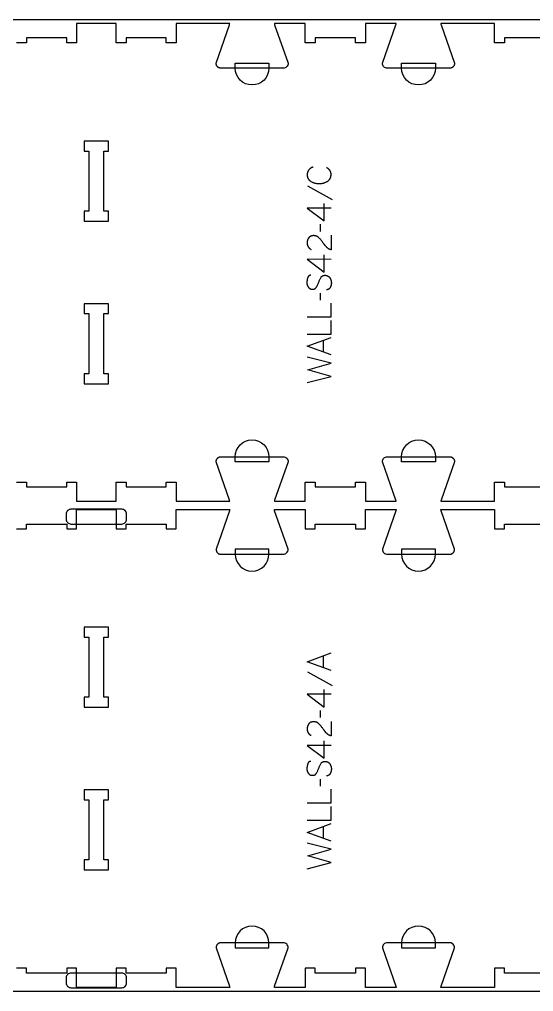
# Model space of a CAD drawing. Extents: x 0 to 4485, y 0 to 10771.
# Drawn here: x 1096 to 1741, y 4349 to 5569 of the extents above; entities that cross this region are included whole.
import ezdxf

# ---------------------------------------------------------------- set-up
doc = ezdxf.new("R2010")
doc.units = 0
for name, color, linetype in [('0_SHEET_SPRUCEPLY_2440X122', 1, 'CONTINUOUS'), ('1_ANYTOOL_1MMDEEP_LABELS_S', 2, 'CONTINUOUS'), ('3_ANYTOOL_CUTTHROUGH_INSID', 4, 'CONTINUOUS'), ('4_ANYTOOL_CUTTHROUGH_OUTSI', 5, 'CONTINUOUS'), ('5_ANYTOOL_HALF_MILL_9MM_IN', 3, 'CONTINUOUS')]:
    doc.layers.add(name, color=color, linetype=linetype)

msp = doc.modelspace()

# ---------------------------------------------------------------- linework, layer by layer
at = {"layer": '0_SHEET_SPRUCEPLY_2440X122'}
msp.add_lwpolyline([(2707.5, 5569.4), (2707.5, 4349.4), (267.5, 4349.4), (267.5, 5569.4)], close=True, dxfattribs=at)
at = {"layer": '1_ANYTOOL_1MMDEEP_LABELS_S', "color": 2}
for points in [[(1464.7, 5384.4), (1464.3, 5384.2), (1463.9, 5384), (1463.6, 5383.8), (1463.2, 5383.7), (1462.8, 5383.5), (1462.5, 5383.2), (1462.1, 5383), (1461.8, 5382.8), (1461.4, 5382.6), (1461.1, 5382.3), (1460.8, 5382.1), (1460.5, 5381.8), (1460.2, 5381.5), (1459.9, 5381.2), (1459.6, 5380.9), (1459.4, 5380.6), (1459.2, 5380.5), (1459.1, 5380.3), (1459, 5380.1), (1458.9, 5380), (1458.8, 5379.8), (1458.6, 5379.6), (1458.5, 5379.5), (1458.4, 5379.3), (1458.3, 5379.1), (1458.2, 5378.9), (1458.2, 5378.8), (1458.1, 5378.6), (1458, 5378.4), (1457.9, 5378.2), (1457.8, 5378), (1457.8, 5377.8), (1457.7, 5377.6), (1457.7, 5377.4), (1457.6, 5377.2), (1457.5, 5377), (1457.5, 5376.8), (1457.5, 5376.6), (1457.4, 5376.4), (1457.4, 5376.2), (1457.3, 5376), (1457.3, 5375.8), (1457.3, 5375.6), (1457.3, 5375.4), (1457.3, 5375.2), (1457.3, 5374.9), (1457.2, 5374.7), (1457.2, 5374.5), (1457.2, 5374.2), (1457.3, 5373.8), (1457.3, 5373.5), (1457.3, 5373.2), (1457.4, 5372.8), (1457.4, 5372.5), (1457.5, 5372.2), (1457.5, 5371.9), (1457.6, 5371.6), (1457.7, 5371.3), (1457.8, 5371), (1457.9, 5370.7), (1458, 5370.5), (1458.1, 5370.3), (1458.1, 5370.2), (1458.2, 5370), (1458.3, 5369.9), (1458.3, 5369.8), (1458.4, 5369.7), (1458.5, 5369.5), (1458.6, 5369.4), (1458.6, 5369.3), (1458.7, 5369.1), (1458.8, 5369), (1458.9, 5368.9), (1459, 5368.8), (1459.1, 5368.7), (1459.3, 5368.4), (1459.5, 5368.2), (1459.7, 5368), (1459.9, 5367.7), (1460.1, 5367.5), (1460.3, 5367.3), (1460.6, 5367.1), (1460.8, 5366.9), (1461.1, 5366.7), (1461.4, 5366.5), (1461.6, 5366.3), (1461.9, 5366.2), (1462.5, 5365.8), (1463.1, 5365.5), (1463.7, 5365.2), (1464.3, 5364.9), (1465, 5364.7), (1465.6, 5364.5), (1466.2, 5364.2), (1466.9, 5364.1), (1467.5, 5363.9), (1468.2, 5363.8), (1468.8, 5363.6), (1469.5, 5363.5), (1470.2, 5363.5), (1470.9, 5363.4), (1471.5, 5363.4), (1472.2, 5363.4), (1472.9, 5363.4), (1473.6, 5363.4), (1474.3, 5363.5), (1475, 5363.5), (1475.7, 5363.6), (1476.3, 5363.8), (1477, 5363.9), (1477.3, 5364), (1477.6, 5364.1), (1478, 5364.2), (1478.3, 5364.3), (1478.6, 5364.4), (1478.9, 5364.5), (1479.2, 5364.6), (1479.5, 5364.7), (1480.1, 5365), (1480.8, 5365.2), (1481.4, 5365.5), (1482, 5365.9), (1482.6, 5366.2), (1482.8, 5366.4), (1483.1, 5366.6), (1483.4, 5366.8), (1483.7, 5367), (1483.9, 5367.2), (1484.1, 5367.4), (1484.4, 5367.6), (1484.6, 5367.8), (1484.8, 5368), (1485, 5368.3), (1485.2, 5368.5), (1485.3, 5368.6), (1485.4, 5368.8), (1485.5, 5368.9), (1485.6, 5369), (1485.7, 5369.1), (1485.8, 5369.3), (1485.8, 5369.4), (1485.9, 5369.5), (1486, 5369.7), (1486.1, 5369.8), (1486.1, 5369.9), (1486.2, 5370.1), (1486.3, 5370.3), (1486.5, 5370.6), (1486.6, 5370.9), (1486.7, 5371.2), (1486.8, 5371.5), (1486.9, 5371.8), (1487, 5372.1), (1487, 5372.5), (1487.1, 5372.8), (1487.1, 5373.1), (1487.2, 5373.4), (1487.2, 5373.8), (1487.2, 5374.1), (1487.2, 5374.5), (1487.2, 5374.8), (1487.2, 5375.2), (1487.2, 5375.6), (1487.2, 5375.8), (1487.2, 5376), (1487.2, 5376.1), (1487.1, 5376.3), (1487.1, 5376.5), (1487.1, 5376.7), (1487.1, 5376.9), (1487, 5377), (1487, 5377.2), (1486.9, 5377.4), (1486.9, 5377.5), (1486.8, 5377.7), (1486.8, 5377.9), (1486.7, 5378), (1486.7, 5378.2), (1486.6, 5378.3), (1486.5, 5378.5), (1486.5, 5378.6), (1486.4, 5378.8), (1486.3, 5378.9), (1486.3, 5379.1), (1486.2, 5379.2), (1486.1, 5379.4), (1486, 5379.5), (1485.9, 5379.7), (1485.8, 5379.8), (1485.7, 5379.9), (1485.6, 5380.1), (1485.4, 5380.3), (1485.2, 5380.6), (1485, 5380.9), (1484.7, 5381.1), (1484.5, 5381.3), (1484.3, 5381.6), (1484, 5381.8), (1483.8, 5382), (1483.5, 5382.3), (1483.2, 5382.5), (1482.9, 5382.7), (1482.6, 5382.9), (1482.3, 5383.1), (1482, 5383.3), (1481.7, 5383.5), (1481.4, 5383.7)], [(1457.7, 5360.7), (1488.5, 5343.6)], [(1487.2, 5332.5), (1457.2, 5332.6), (1478.6, 5316.6)], [(1478.6, 5316.6), (1478.6, 5338.3)], [(1473.4, 5312.3), (1473.4, 5303.5)], [(1487.2, 5298.6), (1487.2, 5280.3), (1486.7, 5280.4), (1486.5, 5280.5), (1486.3, 5280.6), (1486, 5280.7), (1485.8, 5280.7), (1485.6, 5280.8), (1485.4, 5280.9), (1485.2, 5281), (1485, 5281.1), (1484.8, 5281.2), (1484.6, 5281.3), (1484.4, 5281.5), (1484.2, 5281.6), (1484, 5281.7), (1483.8, 5281.8), (1483.6, 5282), (1483.4, 5282.1), (1483.2, 5282.2), (1483, 5282.4), (1482.8, 5282.5), (1482.7, 5282.7), (1482.5, 5282.8), (1482.3, 5283), (1482.1, 5283.1), (1482, 5283.3), (1481.8, 5283.4), (1481.6, 5283.6), (1481.5, 5283.8), (1481.3, 5283.9), (1481, 5284.3), (1479.8, 5285.8), (1478.6, 5287.3), (1477.4, 5288.8), (1476.3, 5290.3), (1475.8, 5291.1), (1475.2, 5291.8), (1474.6, 5292.5), (1474, 5293.2), (1473.4, 5293.9), (1472.8, 5294.5), (1472.2, 5295.1), (1471.6, 5295.7), (1471.4, 5295.9), (1471.3, 5296), (1471.1, 5296.2), (1471, 5296.3), (1470.8, 5296.4), (1470.6, 5296.5), (1470.5, 5296.6), (1470.3, 5296.8), (1470.1, 5296.9), (1469.9, 5297), (1469.8, 5297.1), (1469.6, 5297.2), (1469.4, 5297.3), (1469.2, 5297.3), (1469, 5297.4), (1468.8, 5297.5), (1468.6, 5297.6), (1468.4, 5297.6), (1468.2, 5297.7), (1468, 5297.8), (1467.8, 5297.8), (1467.6, 5297.9), (1467.4, 5297.9), (1467.2, 5297.9), (1467, 5298), (1466.8, 5298), (1466.6, 5298), (1466.4, 5298), (1466.1, 5298.1), (1465.9, 5298.1), (1465.7, 5298.1), (1465.5, 5298.1), (1465.2, 5298.1), (1465, 5298.1), (1464.7, 5298.1), (1464.5, 5298), (1464.3, 5298), (1464, 5298), (1463.8, 5298), (1463.6, 5297.9), (1463.4, 5297.9), (1463.1, 5297.8), (1462.9, 5297.8), (1462.7, 5297.7), (1462.5, 5297.7), (1462.3, 5297.6), (1462.1, 5297.5), (1461.9, 5297.5), (1461.7, 5297.4), (1461.6, 5297.3), (1461.4, 5297.2), (1461.2, 5297.1), (1461, 5297), (1460.8, 5296.9), (1460.7, 5296.8), (1460.5, 5296.7), (1460.4, 5296.5), (1460.2, 5296.4), (1460, 5296.3), (1459.9, 5296.2), (1459.8, 5296), (1459.6, 5295.9), (1459.5, 5295.7), (1459.3, 5295.6), (1459.2, 5295.4), (1459.1, 5295.2), (1459, 5295.1), (1458.9, 5294.9), (1458.7, 5294.7), (1458.6, 5294.6), (1458.5, 5294.4), (1458.4, 5294.2), (1458.3, 5294), (1458.2, 5293.8), (1458.1, 5293.7), (1458.1, 5293.5), (1458, 5293.3), (1457.9, 5293.1), (1457.8, 5292.9), (1457.8, 5292.7), (1457.7, 5292.5), (1457.6, 5292.3), (1457.6, 5292.1), (1457.5, 5291.9), (1457.5, 5291.7), (1457.5, 5291.5), (1457.4, 5291.2), (1457.4, 5291), (1457.3, 5290.8), (1457.3, 5290.6), (1457.3, 5290.3), (1457.3, 5290.1), (1457.3, 5289.9), (1457.3, 5289.6), (1457.2, 5289.2), (1457.2, 5288.8), (1457.3, 5288.4), (1457.3, 5288.1), (1457.3, 5287.7), (1457.4, 5287.4), (1457.4, 5287.1), (1457.5, 5286.7), (1457.6, 5286.4), (1457.6, 5286.1), (1457.7, 5286), (1457.7, 5285.8), (1457.8, 5285.7), (1457.8, 5285.5), (1457.9, 5285.4), (1458, 5285.2), (1458, 5285.1), (1458.1, 5284.9), (1458.2, 5284.8), (1458.2, 5284.6), (1458.3, 5284.5), (1458.4, 5284.4), (1458.4, 5284.2), (1458.5, 5284.1), (1458.6, 5284), (1458.7, 5283.8), (1458.8, 5283.7), (1458.9, 5283.6), (1458.9, 5283.5), (1459, 5283.3), (1459.1, 5283.2), (1459.2, 5283.1), (1459.3, 5283), (1459.4, 5282.8), (1459.5, 5282.7), (1459.7, 5282.6), (1459.8, 5282.5), (1459.9, 5282.4), (1460, 5282.3), (1460.1, 5282.2), (1460.2, 5282.1), (1460.4, 5282), (1460.6, 5281.8), (1460.9, 5281.6), (1461.1, 5281.4), (1461.4, 5281.2), (1461.7, 5281), (1462, 5280.9), (1462.3, 5280.7)], [(1478.6, 5252.4), (1478.6, 5274.1)], [(1487.2, 5268.3), (1457.2, 5268.4), (1478.6, 5252.4)], [(1461.8, 5248.3), (1461.6, 5248.3), (1461.6, 5248.3), (1461.5, 5248.3), (1461.4, 5248.3), (1461.3, 5248.3), (1461.2, 5248.3), (1461.1, 5248.3), (1461, 5248.3), (1460.9, 5248.2), (1460.8, 5248.2), (1460.8, 5248.2), (1460.7, 5248.2), (1460.6, 5248.2), (1460.5, 5248.1), (1460.4, 5248.1), (1460.4, 5248.1), (1460.3, 5248.1), (1460.2, 5248), (1460.1, 5248), (1460.1, 5248), (1460, 5247.9), (1459.9, 5247.9), (1459.8, 5247.9), (1459.8, 5247.8), (1459.7, 5247.8), (1459.6, 5247.7), (1459.6, 5247.7), (1459.5, 5247.7), (1459.4, 5247.6), (1459.4, 5247.6), (1459.3, 5247.5), (1459.3, 5247.5), (1459.2, 5247.4), (1459.1, 5247.3), (1459.1, 5247.3), (1459, 5247.2), (1459, 5247.2), (1458.9, 5247.1), (1458.8, 5247), (1458.8, 5247), (1458.7, 5246.9), (1458.7, 5246.8), (1458.6, 5246.8), (1458.6, 5246.7), (1458.5, 5246.6), (1458.5, 5246.6), (1458.4, 5246.5), (1458.4, 5246.4), (1458.4, 5246.3), (1458.3, 5246.2), (1458.3, 5246.2), (1458.2, 5246), (1458.1, 5245.8), (1458, 5245.6), (1458, 5245.4), (1457.9, 5245.3), (1457.8, 5245.1), (1457.6, 5244.2), (1457.4, 5243.4), (1457.3, 5242.7), (1457.1, 5241.9), (1457.1, 5241.5), (1457, 5241.1), (1457, 5240.8), (1457, 5240.4), (1456.9, 5240), (1456.9, 5239.7), (1456.9, 5239.3), (1456.9, 5238.9), (1456.9, 5238.7), (1456.9, 5238.6), (1456.9, 5238.4), (1456.9, 5238.2), (1456.9, 5238), (1457, 5237.8), (1457, 5237.6), (1457, 5237.4), (1457, 5237.2), (1457.1, 5237.1), (1457.1, 5236.9), (1457.2, 5236.7), (1457.2, 5236.5), (1457.2, 5236.3), (1457.3, 5236.2), (1457.4, 5236), (1457.4, 5235.8), (1457.5, 5235.6), (1457.5, 5235.5), (1457.6, 5235.3), (1457.7, 5235.1), (1457.8, 5234.9), (1457.8, 5234.8), (1457.9, 5234.6), (1458, 5234.4), (1458.1, 5234.3), (1458.2, 5234.1), (1458.3, 5234), (1458.4, 5233.8), (1458.5, 5233.6), (1458.6, 5233.5), (1458.7, 5233.3), (1458.8, 5233.2), (1459, 5233), (1459.1, 5232.9), (1459.2, 5232.7), (1459.3, 5232.6), (1459.5, 5232.5), (1459.6, 5232.4), (1459.7, 5232.2), (1459.9, 5232.1), (1460, 5232), (1460.2, 5231.9), (1460.3, 5231.8), (1460.5, 5231.7), (1460.6, 5231.6), (1460.8, 5231.5), (1460.9, 5231.5), (1461.1, 5231.4), (1461.3, 5231.3), (1461.4, 5231.3), (1461.6, 5231.2), (1461.8, 5231.1), (1462, 5231.1), (1462.2, 5231), (1462.3, 5231), (1462.5, 5231), (1462.7, 5230.9), (1462.9, 5230.9), (1463.1, 5230.9), (1463.3, 5230.9), (1463.5, 5230.9), (1463.7, 5230.8), (1463.9, 5230.8), (1464.1, 5230.8), (1464.4, 5230.9), (1464.6, 5230.9), (1464.8, 5230.9), (1465, 5230.9), (1465.2, 5230.9), (1465.4, 5231), (1465.5, 5231), (1465.7, 5231.1), (1465.9, 5231.1), (1466.1, 5231.2), (1466.3, 5231.2), (1466.4, 5231.3), (1466.4, 5231.3), (1466.5, 5231.3), (1466.6, 5231.4), (1466.7, 5231.4), (1466.8, 5231.5), (1466.9, 5231.5), (1466.9, 5231.6), (1467, 5231.6), (1467.1, 5231.6), (1467.2, 5231.7), (1467.2, 5231.7), (1467.3, 5231.8), (1467.4, 5231.8), (1467.5, 5231.9), (1467.5, 5231.9), (1467.6, 5232), (1467.7, 5232.1), (1467.7, 5232.1), (1467.8, 5232.2), (1467.9, 5232.2), (1467.9, 5232.3), (1468, 5232.4), (1468.1, 5232.4), (1468.2, 5232.6), (1468.3, 5232.7), (1468.4, 5232.9), (1468.6, 5233), (1468.7, 5233.2), (1468.8, 5233.3), (1468.9, 5233.5), (1469, 5233.7), (1469.4, 5234.4), (1469.8, 5235.1), (1470.1, 5235.9), (1470.5, 5236.6), (1470.8, 5237.4), (1471.2, 5238.2), (1471.5, 5239), (1471.8, 5239.8), (1472.1, 5240.7), (1472.4, 5241.5), (1472.8, 5242.3), (1473.1, 5243), (1473.5, 5243.8), (1473.9, 5244.5), (1474.3, 5245.2), (1474.7, 5245.9), (1474.8, 5246.1), (1475, 5246.2), (1475.1, 5246.4), (1475.1, 5246.4), (1475.2, 5246.5), (1475.3, 5246.6), (1475.3, 5246.7), (1475.4, 5246.7), (1475.4, 5246.8), (1475.5, 5246.9), (1475.6, 5246.9), (1475.6, 5247), (1475.7, 5247), (1475.8, 5247.1), (1475.9, 5247.2), (1475.9, 5247.2), (1476, 5247.3), (1476.1, 5247.3), (1476.1, 5247.4), (1476.2, 5247.4), (1476.3, 5247.5), (1476.4, 5247.5), (1476.5, 5247.6), (1476.5, 5247.6), (1476.6, 5247.7), (1476.7, 5247.7), (1476.8, 5247.8), (1476.9, 5247.8), (1476.9, 5247.8), (1477, 5247.9), (1477.1, 5247.9), (1477.2, 5247.9), (1477.3, 5248), (1477.4, 5248), (1477.5, 5248), (1477.6, 5248.1), (1477.7, 5248.1), (1477.8, 5248.1), (1478, 5248.2), (1478.2, 5248.2), (1478.4, 5248.2), (1478.6, 5248.3), (1478.8, 5248.3), (1479.1, 5248.3), (1479.3, 5248.3), (1479.5, 5248.3), (1479.7, 5248.3), (1479.9, 5248.3), (1480.2, 5248.3), (1480.4, 5248.3), (1480.6, 5248.2), (1480.9, 5248.2), (1481.1, 5248.2), (1481.3, 5248.1), (1481.5, 5248.1), (1481.7, 5248), (1481.9, 5248), (1482.1, 5247.9), (1482.3, 5247.8), (1482.5, 5247.8), (1482.7, 5247.7), (1482.9, 5247.6), (1483.1, 5247.5), (1483.3, 5247.4), (1483.4, 5247.3), (1483.6, 5247.2), (1483.8, 5247.1), (1483.9, 5247), (1484.1, 5246.9), (1484.2, 5246.8), (1484.4, 5246.7), (1484.5, 5246.5), (1484.7, 5246.4), (1484.8, 5246.2), (1485, 5246.1), (1485.1, 5245.9), (1485.2, 5245.8), (1485.4, 5245.6), (1485.5, 5245.5), (1485.6, 5245.3), (1485.7, 5245.1), (1485.9, 5244.8), (1486.2, 5244.4), (1486.3, 5244), (1486.5, 5243.7), (1486.7, 5243.3), (1486.8, 5242.9), (1486.9, 5242.7), (1487, 5242.5), (1487, 5242.3), (1487.1, 5242.1), (1487.2, 5241.9), (1487.2, 5241.7), (1487.3, 5241.5), (1487.3, 5241.4), (1487.3, 5241.2), (1487.4, 5241), (1487.4, 5240.8), (1487.5, 5240.6), (1487.5, 5240.4), (1487.5, 5240.2), (1487.5, 5239.7), (1487.6, 5239.3), (1487.6, 5238.9), (1487.6, 5238.5), (1487.6, 5238.1), (1487.5, 5237.7), (1487.5, 5237.3), (1487.5, 5236.9), (1487.4, 5236.5), (1487.3, 5236.1), (1487.2, 5235.7), (1487.1, 5235.4), (1487, 5235), (1486.9, 5234.6), (1486.7, 5234.3), (1486.6, 5233.9), (1486.4, 5233.6), (1486.2, 5233.2), (1486, 5232.9), (1485.9, 5232.7), (1485.8, 5232.5), (1485.7, 5232.4), (1485.6, 5232.2), (1485.5, 5232.1), (1485.4, 5231.9), (1485.3, 5231.8), (1485.2, 5231.7), (1485, 5231.5), (1484.9, 5231.4), (1484.8, 5231.3), (1484.6, 5231.2), (1484.6, 5231.1), (1484.5, 5231.1), (1484.4, 5231), (1484.4, 5231), (1484.3, 5230.9), (1484.2, 5230.9), (1484.2, 5230.8), (1484.1, 5230.8), (1484, 5230.8), (1483.9, 5230.7), (1483.9, 5230.7), (1483.8, 5230.6), (1483.7, 5230.6), (1483.6, 5230.6), (1483.6, 5230.5), (1483.5, 5230.5), (1483.4, 5230.5), (1483.3, 5230.4), (1483.2, 5230.4), (1483.2, 5230.4), (1483, 5230.3), (1482.8, 5230.3), (1482.7, 5230.2), (1482.5, 5230.2), (1482.3, 5230.2), (1482.1, 5230.2), (1481.9, 5230.1), (1481.8, 5230.1), (1481.6, 5230.1), (1481.4, 5230.1)], [(1473.4, 5226.1), (1473.4, 5217.3)], [(1457.2, 5196.3), (1487.2, 5196.3), (1487.2, 5213.4)], [(1457.2, 5174.5), (1487.2, 5174.5), (1487.2, 5191.6)], [(1487.2, 5148.3), (1457.2, 5159.2), (1487.2, 5170.2)], [(1477.7, 5151.8), (1477.7, 5166.7)], [(1457.2, 5113.6), (1487.2, 5121.3), (1458.1, 5129.7), (1487.2, 5138.2), (1457.2, 5145.7)], [(1487.3, 4752.4), (1457.3, 4763.3), (1487.3, 4774.4)], [(1477.7, 4755.9), (1477.7, 4770.8)], [(1457.7, 4750.7), (1488.5, 4733.5)], [(1487.3, 4722.5), (1457.2, 4722.6), (1478.6, 4706.5)], [(1478.6, 4706.5), (1478.6, 4728.3)], [(1473.4, 4702.3), (1473.5, 4693.5)], [(1487.2, 4688.5), (1487.2, 4670.2), (1486.7, 4670.4), (1486.5, 4670.5), (1486.3, 4670.5), (1486.1, 4670.6), (1485.8, 4670.7), (1485.6, 4670.8), (1485.4, 4670.9), (1485.2, 4671), (1485, 4671.1), (1484.8, 4671.2), (1484.6, 4671.3), (1484.4, 4671.4), (1484.2, 4671.6), (1484, 4671.7), (1483.8, 4671.8), (1483.6, 4671.9), (1483.4, 4672.1), (1483.2, 4672.2), (1483.1, 4672.3), (1482.9, 4672.5), (1482.7, 4672.6), (1482.5, 4672.8), (1482.3, 4672.9), (1482.2, 4673.1), (1482, 4673.2), (1481.8, 4673.4), (1481.7, 4673.6), (1481.5, 4673.8), (1481.3, 4673.9), (1481, 4674.3), (1479.8, 4675.8), (1478.6, 4677.3), (1477.5, 4678.8), (1476.3, 4680.3), (1475.8, 4681), (1475.2, 4681.8), (1474.6, 4682.5), (1474, 4683.2), (1473.5, 4683.8), (1472.9, 4684.5), (1472.2, 4685.1), (1471.6, 4685.7), (1471.5, 4685.9), (1471.3, 4686), (1471.1, 4686.1), (1471, 4686.3), (1470.8, 4686.4), (1470.7, 4686.5), (1470.5, 4686.6), (1470.3, 4686.7), (1470.1, 4686.8), (1470, 4687), (1469.8, 4687.1), (1469.6, 4687.1), (1469.4, 4687.2), (1469.2, 4687.3), (1469, 4687.4), (1468.8, 4687.5), (1468.7, 4687.5), (1468.5, 4687.6), (1468.3, 4687.7), (1468.1, 4687.7), (1467.9, 4687.8), (1467.7, 4687.8), (1467.5, 4687.9), (1467.2, 4687.9), (1467, 4688), (1466.8, 4688), (1466.6, 4688), (1466.4, 4688), (1466.2, 4688), (1465.9, 4688.1), (1465.7, 4688.1), (1465.5, 4688.1), (1465.2, 4688.1), (1465, 4688.1), (1464.8, 4688), (1464.5, 4688), (1464.3, 4688), (1464.1, 4688), (1463.8, 4687.9), (1463.6, 4687.9), (1463.4, 4687.9), (1463.2, 4687.8), (1463, 4687.8), (1462.7, 4687.7), (1462.5, 4687.6), (1462.3, 4687.6), (1462.1, 4687.5), (1461.9, 4687.4), (1461.8, 4687.4), (1461.6, 4687.3), (1461.4, 4687.2), (1461.2, 4687.1), (1461, 4687), (1460.9, 4686.9), (1460.7, 4686.8), (1460.5, 4686.6), (1460.4, 4686.5), (1460.2, 4686.4), (1460.1, 4686.3), (1459.9, 4686.1), (1459.8, 4686), (1459.6, 4685.8), (1459.5, 4685.7), (1459.4, 4685.5), (1459.2, 4685.4), (1459.1, 4685.2), (1459, 4685.1), (1458.9, 4684.9), (1458.8, 4684.7), (1458.7, 4684.5), (1458.5, 4684.4), (1458.4, 4684.2), (1458.4, 4684), (1458.3, 4683.8), (1458.2, 4683.6), (1458.1, 4683.5), (1458, 4683.3), (1457.9, 4683.1), (1457.9, 4682.9), (1457.8, 4682.7), (1457.7, 4682.5), (1457.7, 4682.3), (1457.6, 4682.1), (1457.6, 4681.9), (1457.5, 4681.6), (1457.5, 4681.4), (1457.4, 4681.2), (1457.4, 4681), (1457.4, 4680.8), (1457.3, 4680.6), (1457.3, 4680.3), (1457.3, 4680.1), (1457.3, 4679.9), (1457.3, 4679.6), (1457.3, 4679.2), (1457.3, 4678.8), (1457.3, 4678.4), (1457.3, 4678.1), (1457.3, 4677.7), (1457.4, 4677.4), (1457.4, 4677.1), (1457.5, 4676.7), (1457.6, 4676.4), (1457.7, 4676.1), (1457.7, 4675.9), (1457.8, 4675.8), (1457.8, 4675.6), (1457.9, 4675.5), (1457.9, 4675.3), (1458, 4675.2), (1458, 4675), (1458.1, 4674.9), (1458.2, 4674.8), (1458.2, 4674.6), (1458.3, 4674.5), (1458.4, 4674.3), (1458.5, 4674.2), (1458.5, 4674.1), (1458.6, 4673.9), (1458.7, 4673.8), (1458.8, 4673.7), (1458.9, 4673.6), (1459, 4673.4), (1459.1, 4673.3), (1459.2, 4673.2), (1459.3, 4673.1), (1459.4, 4672.9), (1459.5, 4672.8), (1459.6, 4672.7), (1459.7, 4672.6), (1459.8, 4672.5), (1459.9, 4672.4), (1460, 4672.3), (1460.1, 4672.2), (1460.3, 4672.1), (1460.4, 4672), (1460.6, 4671.7), (1460.9, 4671.6), (1461.2, 4671.4), (1461.5, 4671.2), (1461.7, 4671), (1462.1, 4670.8), (1462.4, 4670.7)], [(1478.6, 4642.3), (1478.6, 4664.1)], [(1487.3, 4658.3), (1457.2, 4658.4), (1478.6, 4642.3)], [(1461.9, 4638.3), (1461.7, 4638.3), (1461.6, 4638.3), (1461.5, 4638.3), (1461.4, 4638.3), (1461.3, 4638.3), (1461.2, 4638.3), (1461.1, 4638.3), (1461, 4638.2), (1461, 4638.2), (1460.9, 4638.2), (1460.8, 4638.2), (1460.7, 4638.2), (1460.6, 4638.2), (1460.5, 4638.1), (1460.5, 4638.1), (1460.4, 4638.1), (1460.3, 4638), (1460.2, 4638), (1460.2, 4638), (1460.1, 4638), (1460, 4637.9), (1459.9, 4637.9), (1459.9, 4637.8), (1459.8, 4637.8), (1459.7, 4637.8), (1459.7, 4637.7), (1459.6, 4637.7), (1459.5, 4637.6), (1459.5, 4637.6), (1459.4, 4637.5), (1459.3, 4637.5), (1459.3, 4637.4), (1459.2, 4637.4), (1459.2, 4637.3), (1459.1, 4637.3), (1459, 4637.2), (1459, 4637.2), (1458.9, 4637.1), (1458.9, 4637), (1458.8, 4637), (1458.8, 4636.9), (1458.7, 4636.8), (1458.7, 4636.8), (1458.6, 4636.7), (1458.6, 4636.6), (1458.5, 4636.5), (1458.5, 4636.5), (1458.4, 4636.4), (1458.4, 4636.3), (1458.3, 4636.2), (1458.3, 4636.1), (1458.2, 4636), (1458.1, 4635.8), (1458.1, 4635.6), (1458, 4635.4), (1457.9, 4635.2), (1457.9, 4635), (1457.6, 4634.2), (1457.5, 4633.4), (1457.3, 4632.6), (1457.2, 4631.9), (1457.1, 4631.5), (1457.1, 4631.1), (1457, 4630.7), (1457, 4630.4), (1457, 4630), (1456.9, 4629.6), (1456.9, 4629.3), (1456.9, 4628.9), (1456.9, 4628.7), (1456.9, 4628.5), (1456.9, 4628.3), (1457, 4628.2), (1457, 4628), (1457, 4627.8), (1457, 4627.6), (1457, 4627.4), (1457.1, 4627.2), (1457.1, 4627), (1457.1, 4626.8), (1457.2, 4626.7), (1457.2, 4626.5), (1457.3, 4626.3), (1457.3, 4626.1), (1457.4, 4626), (1457.4, 4625.8), (1457.5, 4625.6), (1457.6, 4625.4), (1457.6, 4625.3), (1457.7, 4625.1), (1457.8, 4624.9), (1457.9, 4624.8), (1457.9, 4624.6), (1458, 4624.4), (1458.1, 4624.3), (1458.2, 4624.1), (1458.3, 4623.9), (1458.4, 4623.8), (1458.5, 4623.6), (1458.6, 4623.5), (1458.7, 4623.3), (1458.9, 4623.2), (1459, 4623), (1459.1, 4622.9), (1459.2, 4622.7), (1459.4, 4622.6), (1459.5, 4622.5), (1459.6, 4622.3), (1459.8, 4622.2), (1459.9, 4622.1), (1460, 4622), (1460.2, 4621.9), (1460.3, 4621.8), (1460.5, 4621.7), (1460.6, 4621.6), (1460.8, 4621.5), (1461, 4621.4), (1461.1, 4621.4), (1461.3, 4621.3), (1461.5, 4621.2), (1461.6, 4621.2), (1461.8, 4621.1), (1462, 4621.1), (1462.2, 4621), (1462.4, 4621), (1462.5, 4620.9), (1462.7, 4620.9), (1462.9, 4620.9), (1463.1, 4620.9), (1463.3, 4620.8), (1463.5, 4620.8), (1463.7, 4620.8), (1464, 4620.8), (1464.2, 4620.8), (1464.4, 4620.8), (1464.6, 4620.8), (1464.8, 4620.9), (1465, 4620.9), (1465.2, 4620.9), (1465.4, 4621), (1465.6, 4621), (1465.8, 4621), (1465.9, 4621.1), (1466.1, 4621.2), (1466.3, 4621.2), (1466.4, 4621.3), (1466.5, 4621.3), (1466.5, 4621.3), (1466.6, 4621.4), (1466.7, 4621.4), (1466.8, 4621.4), (1466.9, 4621.5), (1467, 4621.5), (1467, 4621.6), (1467.1, 4621.6), (1467.2, 4621.7), (1467.3, 4621.7), (1467.3, 4621.8), (1467.4, 4621.8), (1467.5, 4621.9), (1467.6, 4621.9), (1467.6, 4622), (1467.7, 4622), (1467.8, 4622.1), (1467.8, 4622.2), (1467.9, 4622.2), (1468, 4622.3), (1468, 4622.3), (1468.1, 4622.4), (1468.2, 4622.5), (1468.3, 4622.7), (1468.5, 4622.8), (1468.6, 4623), (1468.7, 4623.1), (1468.8, 4623.3), (1468.9, 4623.5), (1469, 4623.7), (1469.4, 4624.4), (1469.8, 4625.1), (1470.1, 4625.8), (1470.5, 4626.6), (1470.8, 4627.4), (1471.2, 4628.2), (1471.5, 4629), (1471.8, 4629.8), (1472.1, 4630.6), (1472.5, 4631.5), (1472.8, 4632.2), (1473.2, 4633), (1473.5, 4633.7), (1473.9, 4634.5), (1474.3, 4635.2), (1474.8, 4635.9), (1474.9, 4636), (1475, 4636.2), (1475.1, 4636.3), (1475.2, 4636.4), (1475.2, 4636.5), (1475.3, 4636.6), (1475.3, 4636.6), (1475.4, 4636.7), (1475.5, 4636.8), (1475.5, 4636.8), (1475.6, 4636.9), (1475.7, 4637), (1475.7, 4637), (1475.8, 4637.1), (1475.9, 4637.1), (1475.9, 4637.2), (1476, 4637.3), (1476.1, 4637.3), (1476.2, 4637.4), (1476.2, 4637.4), (1476.3, 4637.5), (1476.4, 4637.5), (1476.5, 4637.6), (1476.6, 4637.6), (1476.6, 4637.7), (1476.7, 4637.7), (1476.8, 4637.7), (1476.9, 4637.8), (1477, 4637.8), (1477.1, 4637.9), (1477.1, 4637.9), (1477.2, 4637.9), (1477.3, 4638), (1477.4, 4638), (1477.5, 4638), (1477.6, 4638), (1477.7, 4638.1), (1477.9, 4638.1), (1478.1, 4638.2), (1478.3, 4638.2), (1478.5, 4638.2), (1478.7, 4638.3), (1478.9, 4638.3), (1479.1, 4638.3), (1479.3, 4638.3), (1479.5, 4638.3), (1479.7, 4638.3), (1480, 4638.3), (1480.2, 4638.3), (1480.4, 4638.2), (1480.7, 4638.2), (1480.9, 4638.2), (1481.1, 4638.2), (1481.3, 4638.1), (1481.5, 4638.1), (1481.7, 4638), (1481.9, 4638), (1482.1, 4637.9), (1482.3, 4637.8), (1482.5, 4637.8), (1482.7, 4637.7), (1482.9, 4637.6), (1483.1, 4637.5), (1483.3, 4637.4), (1483.4, 4637.3), (1483.6, 4637.2), (1483.8, 4637.1), (1484, 4637), (1484.1, 4636.9), (1484.3, 4636.8), (1484.4, 4636.6), (1484.6, 4636.5), (1484.7, 4636.4), (1484.9, 4636.2), (1485, 4636.1), (1485.1, 4635.9), (1485.3, 4635.8), (1485.4, 4635.6), (1485.5, 4635.4), (1485.6, 4635.3), (1485.7, 4635.1), (1486, 4634.7), (1486.2, 4634.4), (1486.4, 4634), (1486.5, 4633.6), (1486.7, 4633.3), (1486.9, 4632.9), (1486.9, 4632.7), (1487, 4632.5), (1487.1, 4632.3), (1487.1, 4632.1), (1487.2, 4631.9), (1487.2, 4631.7), (1487.3, 4631.5), (1487.3, 4631.3), (1487.4, 4631.1), (1487.4, 4630.9), (1487.4, 4630.7), (1487.5, 4630.5), (1487.5, 4630.3), (1487.5, 4630.1), (1487.6, 4629.7), (1487.6, 4629.3), (1487.6, 4628.9), (1487.6, 4628.5), (1487.6, 4628.1), (1487.6, 4627.7), (1487.5, 4627.3), (1487.5, 4626.9), (1487.4, 4626.5), (1487.3, 4626.1), (1487.2, 4625.7), (1487.1, 4625.3), (1487, 4625), (1486.9, 4624.6), (1486.8, 4624.2), (1486.6, 4623.9), (1486.4, 4623.5), (1486.3, 4623.2), (1486.1, 4622.8), (1486, 4622.7), (1485.9, 4622.5), (1485.8, 4622.3), (1485.6, 4622.2), (1485.5, 4622), (1485.4, 4621.9), (1485.3, 4621.8), (1485.2, 4621.6), (1485.1, 4621.5), (1484.9, 4621.4), (1484.8, 4621.3), (1484.7, 4621.2), (1484.6, 4621.1), (1484.5, 4621.1), (1484.5, 4621), (1484.4, 4621), (1484.3, 4620.9), (1484.3, 4620.9), (1484.2, 4620.8), (1484.1, 4620.8), (1484, 4620.7), (1484, 4620.7), (1483.9, 4620.7), (1483.8, 4620.6), (1483.7, 4620.6), (1483.7, 4620.5), (1483.6, 4620.5), (1483.5, 4620.5), (1483.4, 4620.4), (1483.3, 4620.4), (1483.3, 4620.4), (1483.2, 4620.4), (1483, 4620.3), (1482.8, 4620.3), (1482.7, 4620.2), (1482.5, 4620.2), (1482.3, 4620.2), (1482.1, 4620.1), (1482, 4620.1), (1481.8, 4620.1), (1481.6, 4620.1), (1481.4, 4620.1)], [(1473.4, 4616.1), (1473.5, 4607.3)], [(1457.3, 4586.3), (1487.3, 4586.3), (1487.3, 4603.4)], [(1457.3, 4564.5), (1487.3, 4564.5), (1487.3, 4581.6)], [(1487.3, 4538.3), (1457.3, 4549.2), (1487.3, 4560.2)], [(1477.7, 4541.8), (1477.7, 4556.7)], [(1457.3, 4503.6), (1487.3, 4511.3), (1458.2, 4519.7), (1487.3, 4528.2), (1457.3, 4535.7)]]:
    msp.add_lwpolyline(points, dxfattribs=at)
at = {"layer": '3_ANYTOOL_CUTTHROUGH_INSID', "color": 4}
for points in [[(1207.5, 5416.7), (1177.3, 5416.7), (1177.3, 5404.2), (1183.3, 5404.2), (1183.3, 5328.7), (1177.3, 5328.7), (1177.3, 5316.2), (1207.8, 5316.2), (1207.8, 5328.7), (1201.8, 5328.7), (1201.8, 5404.2), (1207.8, 5404.2), (1207.8, 5416.7)], [(1177.5, 5112.2), (1207.8, 5112.2), (1207.8, 5124.7), (1201.8, 5124.7), (1201.8, 5200.2), (1207.8, 5200.2), (1207.8, 5212.7), (1177.3, 5212.7), (1177.3, 5200.2), (1183.3, 5200.2), (1183.3, 5124.7), (1177.3, 5124.7), (1177.3, 5112.2)], [(1177.3, 4806.4), (1177.3, 4794.2), (1183.3, 4794.2), (1183.3, 4718.7), (1177.3, 4718.7), (1177.3, 4706.2), (1207.8, 4706.2), (1207.8, 4718.7), (1201.8, 4718.7), (1201.8, 4794.2), (1207.8, 4794.2), (1207.8, 4806.7), (1177.3, 4806.7)], [(1207.8, 4502.4), (1207.8, 4514.7), (1201.8, 4514.7), (1201.8, 4590.2), (1207.8, 4590.2), (1207.8, 4602.7), (1177.3, 4602.7), (1177.3, 4590.2), (1183.3, 4590.2), (1183.3, 4514.7), (1177.3, 4514.7), (1177.3, 4502.2), (1207.8, 4502.2)]]:
    msp.add_lwpolyline(points, close=True, dxfattribs=at)
at = {"layer": '4_ANYTOOL_CUTTHROUGH_OUTSI', "color": 5}
for points in [[(1755.3, 5546.2), (1704.8, 5546.2), (1704.8, 5540.2), (1692.3, 5540.2), (1692.3, 5564.2), (1642.5, 5564.2), (1625.1, 5564.2), (1625.1, 5564.2, 0.061485), (1625.3, 5562.8), (1642.2, 5514.5), (1642.2, 5514.5), (1642.2, 5514.4), (1642.2, 5514.4, -0.198912), (1640.4, 5510), (1640.3, 5509.9), (1640.2, 5509.8), (1640.1, 5509.7), (1640, 5509.6), (1639.8, 5509.5), (1639.7, 5509.4), (1639.6, 5509.3), (1639.5, 5509.2), (1639.3, 5509.1), (1639.2, 5509.1), (1639.1, 5509), (1638.9, 5508.9), (1638.8, 5508.8), (1638.7, 5508.8), (1638.5, 5508.7), (1638.4, 5508.6), (1638.2, 5508.6), (1638.1, 5508.5), (1637.9, 5508.5), (1637.8, 5508.4), (1637.6, 5508.4), (1637.5, 5508.4), (1637.3, 5508.3), (1637.2, 5508.3), (1637, 5508.3), (1636.9, 5508.2), (1636.7, 5508.2), (1636.6, 5508.2), (1636.4, 5508.2), (1636.3, 5508.2), (1636.1, 5508.2), (1636, 5508.2), (1558, 5508.2, -0.414214), (1551.7, 5514.4), (1551.7, 5514.5), (1551.8, 5514.5), (1568.7, 5562.8), (1568.7, 5562.8, 0.061485), (1568.9, 5564.2), (1530.3, 5564.2), (1530.3, 5540.2), (1517.8, 5540.2), (1517.8, 5546.2), (1467.3, 5546.2), (1467.3, 5540.2), (1454.8, 5540.2), (1454.8, 5564.2), (1416.2, 5564.2), (1416.2, 5564.2, 0.061485), (1416.4, 5562.8), (1433.3, 5514.5), (1433.3, 5514.5), (1433.3, 5514.4), (1433.3, 5514.4, -0.414214), (1427.1, 5508.2), (1349.1, 5508.2), (1348.9, 5508.2), (1348.8, 5508.2), (1348.6, 5508.2), (1348.5, 5508.2), (1348.3, 5508.2), (1348.2, 5508.2), (1348, 5508.3), (1347.9, 5508.3), (1347.7, 5508.3), (1347.6, 5508.4), (1347.4, 5508.4), (1347.3, 5508.4), (1347.1, 5508.5), (1347, 5508.5), (1346.8, 5508.6), (1346.7, 5508.6), (1346.6, 5508.7), (1346.4, 5508.8), (1346.3, 5508.8), (1346.1, 5508.9), (1346, 5509), (1345.9, 5509.1), (1345.7, 5509.1), (1345.6, 5509.2), (1345.5, 5509.3), (1345.4, 5509.4), (1345.2, 5509.5), (1345.1, 5509.6), (1345, 5509.7), (1344.9, 5509.8), (1344.8, 5509.9), (1344.7, 5510, -0.198912), (1342.8, 5514.4), (1342.8, 5514.5), (1342.8, 5514.5), (1359.7, 5562.8), (1359.7, 5562.8, 0.061485), (1360, 5564.2), (1342.5, 5564.2), (1292.8, 5564.2), (1292.8, 5540.2), (1280.3, 5540.2), (1280.3, 5546.2), (1229.8, 5546.2), (1229.8, 5540.2), (1217.3, 5540.2), (1217.3, 5564.2), (1167.8, 5564.2), (1167.8, 5540.2), (1155.3, 5540.2), (1155.3, 5546.2), (1104.8, 5546.2), (1104.8, 5540.2), (1092.3, 5540.2)], [(1092.3, 4988.7), (1104.8, 4988.7), (1104.8, 4982.7), (1155.3, 4982.7), (1155.3, 4988.7), (1167.8, 4988.7), (1167.8, 4964.7), (1217.3, 4964.7), (1217.3, 4988.7), (1229.8, 4988.7), (1229.8, 4982.7), (1280.3, 4982.7), (1280.3, 4988.7), (1292.8, 4988.7), (1292.8, 4964.7), (1360, 4964.7), (1360, 4964.7, 0.061485), (1359.7, 4966.1), (1342.8, 5014.3), (1342.8, 5014.4), (1342.8, 5014.4), (1342.8, 5014.4, -0.198912), (1344.7, 5018.8), (1344.8, 5018.9), (1344.9, 5019), (1345, 5019.1), (1345.1, 5019.2), (1345.2, 5019.3), (1345.4, 5019.4), (1345.5, 5019.5), (1345.6, 5019.6), (1345.7, 5019.7), (1345.9, 5019.8), (1346, 5019.9), (1346.1, 5019.9), (1346.3, 5020), (1346.4, 5020.1), (1346.6, 5020.1), (1346.7, 5020.2), (1346.8, 5020.3), (1347, 5020.3), (1347.1, 5020.4), (1347.3, 5020.4), (1347.4, 5020.4), (1347.6, 5020.5), (1347.7, 5020.5), (1347.9, 5020.6), (1348, 5020.6), (1348.2, 5020.6), (1348.3, 5020.6), (1348.5, 5020.6), (1348.6, 5020.7), (1348.8, 5020.7), (1348.9, 5020.7), (1349.1, 5020.7), (1427.1, 5020.7, -0.414214), (1433.3, 5014.4), (1433.3, 5014.4), (1433.3, 5014.3), (1416.4, 4966.1), (1416.4, 4966.1, 0.061485), (1416.2, 4964.7), (1454.8, 4964.7), (1454.8, 4988.7), (1455, 4988.7), (1467.3, 4988.7), (1467.3, 4982.7), (1517.8, 4982.7), (1517.8, 4988.7), (1530.3, 4988.7), (1530.3, 4964.7), (1568.9, 4964.7), (1568.9, 4964.7, 0.061485), (1568.7, 4966.1), (1551.8, 5014.3), (1551.7, 5014.4), (1551.7, 5014.4), (1551.7, 5014.4, -0.414214), (1558, 5020.7), (1636, 5020.7), (1636.1, 5020.7), (1636.3, 5020.7), (1636.4, 5020.7), (1636.6, 5020.6), (1636.7, 5020.6), (1636.9, 5020.6), (1637, 5020.6), (1637.2, 5020.6), (1637.3, 5020.5), (1637.5, 5020.5), (1637.6, 5020.4), (1637.8, 5020.4), (1637.9, 5020.4), (1638.1, 5020.3), (1638.2, 5020.3), (1638.4, 5020.2), (1638.5, 5020.1), (1638.7, 5020.1), (1638.8, 5020), (1638.9, 5019.9), (1639.1, 5019.9), (1639.2, 5019.8), (1639.3, 5019.7), (1639.5, 5019.6), (1639.6, 5019.5), (1639.7, 5019.4), (1639.8, 5019.3), (1640, 5019.2), (1640.1, 5019.1), (1640.2, 5019), (1640.3, 5018.9), (1640.4, 5018.8, -0.198912), (1642.2, 5014.4), (1642.2, 5014.4), (1642.2, 5014.3), (1625.3, 4966.1), (1625.3, 4966.1, 0.061485), (1625.1, 4964.7), (1692.3, 4964.7), (1692.3, 4988.7), (1704.8, 4988.7), (1704.8, 4982.7), (1755.3, 4982.7)], [(1092.3, 4930.2), (1104.8, 4930.2), (1104.8, 4936.2), (1155.3, 4936.2), (1155.3, 4930.2), (1167.8, 4930.2), (1167.8, 4954.2), (1217.3, 4954.2), (1217.3, 4930.2), (1229.8, 4930.2), (1229.8, 4936.2), (1280.3, 4936.2), (1280.3, 4930.2), (1292.8, 4930.2), (1292.8, 4954.2), (1360, 4954.2), (1360, 4954.2, -0.061485), (1359.7, 4952.8), (1342.8, 4904.5), (1342.8, 4904.5), (1342.8, 4904.4), (1342.8, 4904.4, 0.198912), (1344.7, 4900), (1344.8, 4899.9), (1344.9, 4899.8), (1345, 4899.7), (1345.1, 4899.6), (1345.2, 4899.5), (1345.4, 4899.4), (1345.5, 4899.3), (1345.6, 4899.2), (1345.7, 4899.1), (1345.9, 4899.1), (1346, 4899), (1346.1, 4898.9), (1346.3, 4898.8), (1346.4, 4898.8), (1346.6, 4898.7), (1346.7, 4898.6), (1346.8, 4898.6), (1347, 4898.5), (1347.1, 4898.5), (1347.3, 4898.4), (1347.4, 4898.4), (1347.6, 4898.4), (1347.7, 4898.3), (1347.9, 4898.3), (1348, 4898.3), (1348.2, 4898.2), (1348.3, 4898.2), (1348.5, 4898.2), (1348.6, 4898.2), (1348.8, 4898.2), (1348.9, 4898.2), (1349.1, 4898.2), (1427.1, 4898.2, 0.414214), (1433.3, 4904.4), (1433.3, 4904.5), (1433.3, 4904.5), (1416.4, 4952.8), (1416.4, 4952.8, -0.061485), (1416.2, 4954.2), (1454.8, 4954.2), (1454.8, 4930.2), (1467.3, 4930.2), (1467.3, 4936.2), (1517.8, 4936.2), (1517.8, 4930.2), (1530.3, 4930.2), (1530.3, 4954.2), (1568.9, 4954.2), (1568.9, 4954.2, -0.061485), (1568.7, 4952.8), (1551.8, 4904.5), (1551.7, 4904.5), (1551.7, 4904.4), (1551.7, 4904.4, 0.414214), (1558, 4898.2), (1636, 4898.2), (1636.1, 4898.2), (1636.3, 4898.2), (1636.4, 4898.2), (1636.6, 4898.2), (1636.7, 4898.2), (1636.9, 4898.2), (1637, 4898.3), (1637.2, 4898.3), (1637.3, 4898.3), (1637.5, 4898.4), (1637.6, 4898.4), (1637.8, 4898.4), (1637.9, 4898.5), (1638.1, 4898.5), (1638.2, 4898.6), (1638.4, 4898.6), (1638.5, 4898.7), (1638.7, 4898.8), (1638.8, 4898.8), (1638.9, 4898.9), (1639.1, 4899), (1639.2, 4899.1), (1639.3, 4899.1), (1639.5, 4899.2), (1639.6, 4899.3), (1639.7, 4899.4), (1639.8, 4899.5), (1640, 4899.6), (1640.1, 4899.7), (1640.2, 4899.8), (1640.3, 4899.9), (1640.4, 4900, 0.198912), (1642.2, 4904.4), (1642.2, 4904.5), (1642.2, 4904.5), (1625.3, 4952.8), (1625.3, 4952.8, -0.061485), (1625.1, 4954.2), (1692.3, 4954.2), (1692.3, 4930.2), (1704.8, 4930.2), (1704.8, 4936.2), (1755.3, 4936.2)], [(1755.3, 4372.7), (1704.8, 4372.7), (1704.8, 4378.7), (1692.3, 4378.7), (1692.3, 4354.7), (1625.1, 4354.7), (1625.1, 4354.7, -0.061485), (1625.3, 4356.1), (1642.2, 4404.3), (1642.2, 4404.4), (1642.2, 4404.4), (1642.2, 4404.4, 0.198912), (1640.4, 4408.8), (1640.3, 4408.9), (1640.2, 4409), (1640.1, 4409.1), (1640, 4409.2), (1639.8, 4409.3), (1639.7, 4409.4), (1639.6, 4409.5), (1639.5, 4409.6), (1639.3, 4409.7), (1639.2, 4409.8), (1639.1, 4409.9), (1638.9, 4409.9), (1638.8, 4410), (1638.7, 4410.1), (1638.5, 4410.1), (1638.4, 4410.2), (1638.2, 4410.3), (1638.1, 4410.3), (1637.9, 4410.4), (1637.8, 4410.4), (1637.6, 4410.4), (1637.5, 4410.5), (1637.3, 4410.5), (1637.2, 4410.6), (1637, 4410.6), (1636.9, 4410.6), (1636.7, 4410.6), (1636.6, 4410.6), (1636.4, 4410.7), (1636.3, 4410.7), (1636.1, 4410.7), (1636, 4410.7), (1558, 4410.7, 0.414214), (1551.7, 4404.4), (1551.7, 4404.4), (1551.8, 4404.3), (1568.7, 4356.1), (1568.7, 4356.1, -0.061485), (1568.9, 4354.7), (1530.3, 4354.7), (1530.3, 4378.7), (1517.8, 4378.7), (1517.8, 4372.7), (1467.3, 4372.7), (1467.3, 4378.7), (1454.8, 4378.7), (1454.8, 4354.7), (1416.2, 4354.7), (1416.2, 4354.7, -0.061485), (1416.4, 4356.1), (1433.3, 4404.3), (1433.3, 4404.4), (1433.3, 4404.4), (1433.3, 4404.4, 0.414214), (1427.1, 4410.7), (1349.1, 4410.7), (1348.9, 4410.7), (1348.8, 4410.7), (1348.6, 4410.7), (1348.5, 4410.6), (1348.3, 4410.6), (1348.2, 4410.6), (1348, 4410.6), (1347.9, 4410.6), (1347.7, 4410.5), (1347.6, 4410.5), (1347.4, 4410.4), (1347.3, 4410.4), (1347.1, 4410.4), (1347, 4410.3), (1346.8, 4410.3), (1346.7, 4410.2), (1346.6, 4410.1), (1346.4, 4410.1), (1346.3, 4410), (1346.1, 4409.9), (1346, 4409.9), (1345.9, 4409.8), (1345.7, 4409.7), (1345.6, 4409.6), (1345.5, 4409.5), (1345.4, 4409.4), (1345.2, 4409.3), (1345.1, 4409.2), (1345, 4409.1), (1344.9, 4409), (1344.8, 4408.9), (1344.7, 4408.8, 0.198912), (1342.8, 4404.4), (1342.8, 4404.4), (1342.8, 4404.3), (1359.7, 4356.1), (1359.7, 4356.1, -0.061485), (1360, 4354.7), (1342.5, 4354.7), (1292.8, 4354.7), (1292.8, 4378.7), (1280.3, 4378.7), (1280.3, 4372.7), (1229.8, 4372.7), (1229.8, 4378.7), (1217.3, 4378.7), (1217.3, 4354.7), (1167.8, 4354.7), (1167.8, 4378.7), (1155.3, 4378.7), (1155.3, 4372.7), (1104.8, 4372.7), (1104.8, 4378.7), (1092.3, 4378.7)]]:
    msp.add_lwpolyline(points, format="xyb", dxfattribs=at)
at = {"layer": '5_ANYTOOL_HALF_MILL_9MM_IN'}
for points in [[(1409.3, 5508.4, -1), (1366.8, 5508.4), (1366.8, 5508.7), (1366.8, 5514.7), (1409.3, 5514.7), (1409.3, 5508.7), (1409.3, 5508.4)], [(1618.2, 5508.4, -1), (1575.7, 5508.4), (1575.7, 5508.7), (1575.7, 5514.7), (1618.2, 5514.7), (1618.2, 5508.7), (1618.2, 5508.4)], [(1366.8, 5020.4, -1), (1409.3, 5020.4), (1409.3, 5020.2), (1409.3, 5014.2), (1366.8, 5014.2), (1366.8, 5020.2), (1366.8, 5020.4)], [(1575.7, 5020.4, -1), (1618.2, 5020.4), (1618.2, 5020.2), (1618.2, 5014.2), (1575.7, 5014.2), (1575.7, 5020.2), (1575.7, 5020.4)], [(1160.7, 4954.7, 0.414214), (1154.7, 4948.7), (1154.7, 4942.2, 0.414214), (1160.7, 4936.2), (1224.4, 4936.2, 0.414214), (1230.4, 4942.2), (1230.4, 4948.7, 0.414214), (1224.4, 4954.7)], [(1366.8, 4898.4, 1), (1409.3, 4898.4), (1409.3, 4898.7), (1409.3, 4904.7), (1366.8, 4904.7), (1366.8, 4898.7), (1366.8, 4898.4)], [(1575.7, 4898.4, 1), (1618.2, 4898.4), (1618.2, 4898.7), (1618.2, 4904.7), (1575.7, 4904.7), (1575.7, 4898.7), (1575.7, 4898.4)], [(1409.3, 4410.4, 1), (1366.8, 4410.4), (1366.8, 4410.2), (1366.8, 4404.2), (1409.3, 4404.2), (1409.3, 4410.2), (1409.3, 4410.4)], [(1618.2, 4410.4, 1), (1575.7, 4410.4), (1575.7, 4410.2), (1575.7, 4404.2), (1618.2, 4404.2), (1618.2, 4410.2), (1618.2, 4410.4)], [(1160.7, 4372.7, 0.414214), (1154.7, 4366.7), (1154.7, 4360.2, 0.414214), (1160.7, 4354.2), (1224.4, 4354.2, 0.414214), (1230.4, 4360.2), (1230.4, 4366.7, 0.414214), (1224.4, 4372.7)]]:
    msp.add_lwpolyline(points, format="xyb", close=True, dxfattribs=at)

doc.saveas('drawing.dxf')
